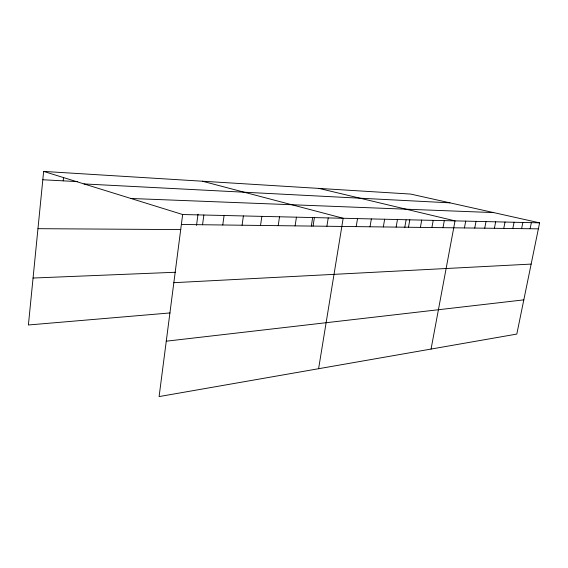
<?xml version="1.0" encoding="UTF-8"?>
<svg xmlns="http://www.w3.org/2000/svg" width="568" height="568" viewBox="0 0 568 568"><rect width="100%" height="100%" fill="white"/><g stroke="black" fill="none" stroke-linecap="round" stroke-linejoin="round"><path stroke-width="0.85" d="M43.644 171.415L182.655 214.526L159.097 396.585L516.809 334.076L539.6 222.848L410.657 194.071L43.644 171.415L28.4 324.981L170.017 312.94M63.211 180.851L63.545 177.578M196.521 225.382L198.012 214.164M202.556 224.736L203.855 215.024M222.77 224.985L224.083 215.492M242.074 225.219L243.395 215.946M260.527 225.446L261.855 216.373M278.192 225.659L279.52 216.784M295.111 225.865L296.439 217.182M311.328 226.064L312.663 217.558M313.067 226.078L314.445 217.31M326.891 226.256L328.226 217.92M318.605 368.71L343.171 218.268L202.378 181.213M356.2 226.611L357.535 218.602M370.024 226.781L371.351 218.929M383.322 226.944L384.65 219.234M396.137 227.101L397.458 219.532M404.728 227.64L406.092 219.951M408.484 227.25L409.805 219.823M420.398 227.399L421.712 220.1M431.893 227.534L433.206 220.37M443.005 227.676L444.304 220.625M431.062 349.064L455.032 220.874L318.989 188.413M464.418 227.931L465.71 221.122M474.749 228.059L476.027 221.364M484.731 228.18L486.009 221.598M494.401 228.3L495.665 221.825M503.752 228.414L505.016 222.038M512.819 228.528L514.068 222.251M521.601 228.634L522.844 222.457M530.114 228.734L531.35 222.656M166.261 341.19L523.824 299.868M173.836 282.686L531.151 264.092M33.058 278.036L175.278 272.264M37.957 228.677L180.802 229.6M181.369 224.481L538.372 228.84M182.655 214.526L539.6 222.848M130.903 198.481L493.677 212.595M84 183.933L449.97 202.847M42.813 179.758L77.702 181.625"/></g></svg>
